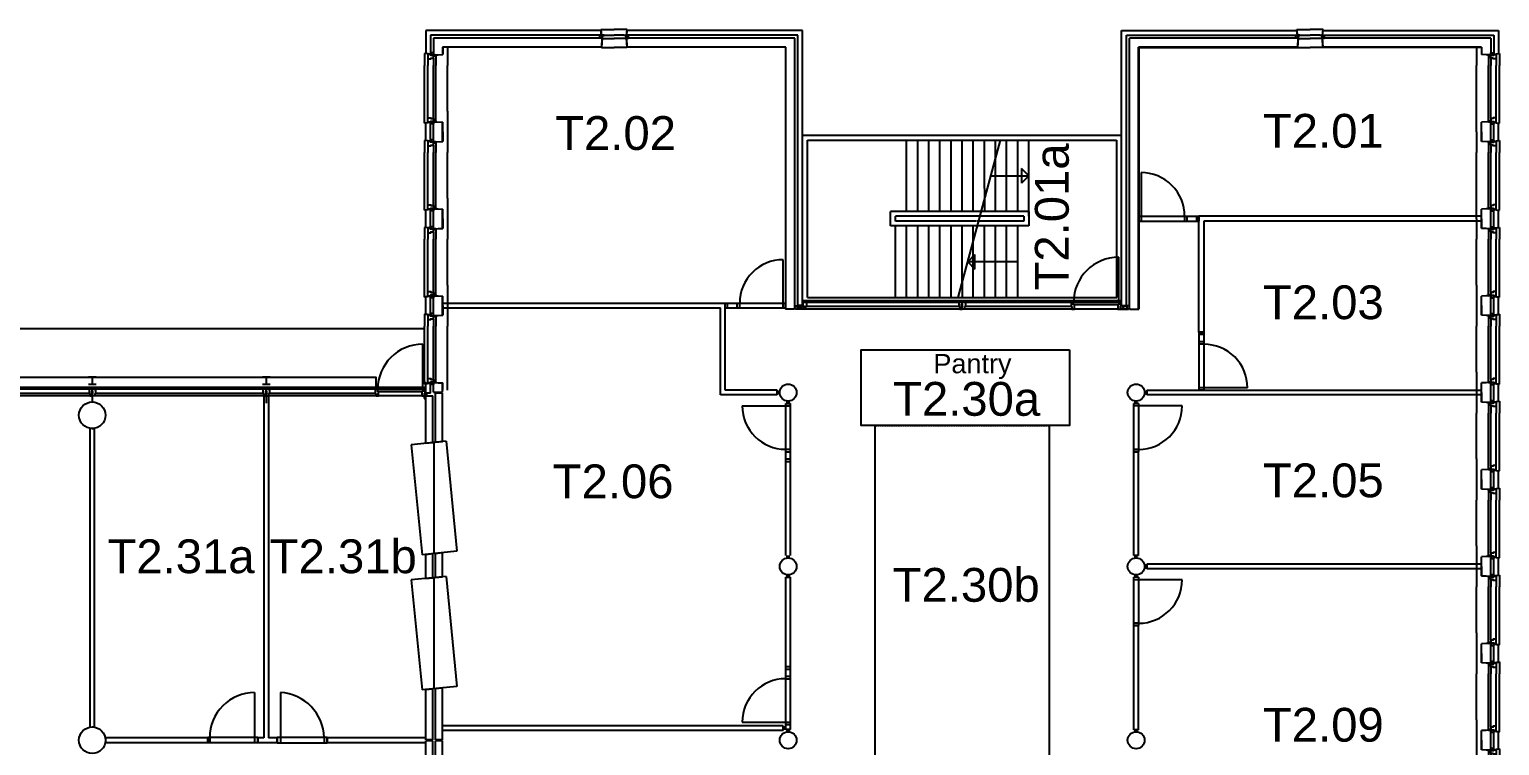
# Model space of a CAD drawing. Header units: millimetres. Extents: x 33769 to 140872, y 29552 to 80652.
# Drawn here: x 78958 to 109381, y 65791 to 80624 of the extents above; entities that cross this region are included whole.
import ezdxf
from ezdxf.enums import TextEntityAlignment as Align

# ---------------------------------------------------------------- set-up
doc = ezdxf.new("R2010")
doc.units = ezdxf.units.MM
doc.linetypes.add('HIDDEN2', pattern=[4.7625, 3.175, -1.5875])
doc.layers.get('0').update_dxf_attribs({"linetype": 'CONTINUOUS'})
for name, color, linetype in [('AL2100_BUITENWANDEN', 3, 'CONTINUOUS'), ('AL2200_BINNENWANDEN', 2, 'CONTINUOUS'), ('AL2400_TRAPPEN', 1, 'CONTINUOUS'), ('AL2800_KONSTRUKTIES', 1, 'CONTINUOUS'), ('AL3100_BUITENWANDOPENINGEN', 1, 'CONTINUOUS'), ('AL3200_BINNENWANDOPENINGEN', 1, 'CONTINUOUS'), ('AL3500_TOEBEHOREN-KOZIJNEN', 1, 'CONTINUOUS'), ('AL4600_RUIMTENUMMERS', 2, 'CONTINUOUS'), ('AL7200_INR-GEBRUIKSRUIMTEN', 8, 'CONTINUOUS'), ('AL7900_VASTE-INRICHTING', 1, 'CONTINUOUS'), ('AL8100_INRVERKEERSRUIMTE', 250, 'HIDDEN2')]:
    doc.layers.add(name, color=color, linetype=linetype)
doc.styles.add('Arial', font='arial.ttf')

# ---------------------------------------------------------------- blocks, each defined once
blk = doc.blocks.new('DRIE')
at = {"layer": 'AL2100_BUITENWANDEN'}
for p, q in [((0, 603), (0, 851)), ((127, 619), (0, 606)), ((127, 616), (0, 603)), ((122, 615), (27, 606)), ((122, 615), (122, 235)), ((182, 635), (375, 625)), ((182, 632), (372, 622)), ((182, 632), (182, 218)), ((372, 622), (372, 228)), ((375, 425), (375, 625)), ((22, 601), (22, 250)), ((375, 425), (375, 226)), ((0, 248), (0, 0)), ((127, 235), (0, 248)), ((127, 232), (0, 245)), ((122, 235), (27, 245)), ((182, 218), (372, 228)), ((182, 215), (375, 226))]:
    blk.add_line(p, q, dxfattribs=at)
blk.add_lwpolyline([(475, 0), (475, 425), (475, 851)], dxfattribs=at)
for centre, start, end in [((27, 601), 95.7106, 180), ((27, 250), 180, 264.2894)]:
    blk.add_arc(centre, 5, start, end, dxfattribs=at)
at = {"layer": 'AL3100_BUITENWANDOPENINGEN'}
for p, q in [((68, 715), (68, 851)), ((182, 698), (182, 851)), ((182, 645), (182, 650)), ((182, 650), (232, 650)), ((186, 645), (182, 645)), ((186, 635), (186, 645)), ((232, 633), (186, 635)), ((232, 650), (232, 851)), ((232, 650), (232, 633)), ((68, 135), (68, 0)), ((182, 205), (182, 200)), ((186, 205), (182, 205)), ((182, 200), (232, 200)), ((182, 152), (182, 0)), ((232, 218), (186, 216)), ((186, 216), (186, 205)), ((232, 200), (232, 218)), ((232, 200), (232, 0))]:
    blk.add_line(p, q, dxfattribs=at)
for points in [[(68, 625), (68, 715), (131, 715), (131, 698), (182, 698), (182, 640), (123, 640), (123, 625)], [(182, 635), (182, 590), (127, 590), (127, 635)], [(68, 225), (68, 135), (131, 135), (131, 152), (182, 152), (182, 210), (123, 210), (123, 225)], [(182, 215), (182, 260), (127, 260), (127, 215)]]:
    blk.add_lwpolyline(points, close=True, dxfattribs=at)
at = {"layer": 'AL3500_TOEBEHOREN-KOZIJNEN'}
for points in [[(127, 635), (123, 635), (123, 625), (127, 625)], [(182, 635), (182, 645), (186, 645), (186, 635)], [(127, 215), (123, 215), (123, 225), (127, 225)], [(182, 215), (182, 205), (186, 205), (186, 215)]]:
    blk.add_lwpolyline(points, close=True, dxfattribs=at)
blk = doc.blocks.new('AH28HA16')
for points in [[(-80, 76), (80, 76)], [(0, -76), (0, 76)], [(-80, -76), (80, -76)]]:
    blk.add_lwpolyline(points)

msp = doc.modelspace()

# ---------------------------------------------------------------- linework, layer by layer
at = {"layer": 'AL2100_BUITENWANDEN'}
for p, q in [((90799, 80497), (90786, 80624)), ((90786, 80624), (91059, 80624)), ((90802, 80497), (90789, 80624)), ((91331, 80624), (91059, 80624)), ((91315, 80497), (91328, 80624)), ((91318, 80497), (91331, 80624)), ((105199, 80497), (105186, 80624)), ((105186, 80624), (105459, 80624)), ((105202, 80497), (105189, 80624)), ((105731, 80624), (105459, 80624)), ((105715, 80497), (105728, 80624)), ((105718, 80497), (105731, 80624)), ((90784, 80602), (87159, 80602)), ((87159, 80602), (87159, 80126)), ((90799, 80502), (87259, 80502)), ((87259, 80502), (87259, 80112)), ((90806, 80442), (87319, 80442)), ((87319, 80442), (87319, 80095)), ((90799, 80502), (90789, 80597)), ((90806, 80442), (90796, 80252)), ((90809, 80441), (90798, 80249)), ((91309, 80441), (91319, 80249)), ((94799, 80442), (91312, 80442)), ((91312, 80442), (91322, 80252)), ((91319, 80502), (91328, 80597)), ((94859, 80502), (91319, 80502)), ((94959, 80602), (91333, 80602)), ((94799, 74842), (94799, 80442)), ((94859, 74902), (94859, 80502)), ((94959, 74907), (94959, 80602)), ((101559, 74907), (101559, 80602)), ((101559, 80602), (105184, 80602)), ((101659, 74902), (101659, 80502)), ((101659, 80502), (105199, 80502)), ((101719, 74842), (101719, 80442)), ((105206, 80442), (101719, 80442)), ((105199, 80502), (105189, 80597)), ((105206, 80442), (105196, 80252)), ((105209, 80441), (105198, 80249)), ((105709, 80441), (105719, 80249)), ((109199, 80442), (105712, 80442)), ((105712, 80442), (105722, 80252)), ((105719, 80502), (105728, 80597)), ((105719, 80502), (109259, 80502)), ((105733, 80602), (109359, 80602)), ((109199, 80442), (109199, 80095)), ((109259, 80502), (109259, 80112)), ((109359, 80602), (109359, 80126)), ((87264, 80111), (87137, 80124)), ((87137, 80124), (87137, 79876)), ((87263, 80108), (87137, 80121)), ((87259, 80112), (87163, 80121)), ((87319, 80095), (87509, 80105)), ((87319, 80092), (87512, 80102)), ((90796, 80252), (87509, 80252)), ((87509, 80252), (87509, 80105)), ((87512, 80249), (87512, 80102)), ((87612, 80249), (87612, 79876)), ((90798, 80249), (91059, 80249)), ((91319, 80249), (91059, 80249)), ((94609, 80252), (91322, 80252)), ((94606, 80249), (94606, 74829)), ((94609, 74832), (94609, 80252)), ((94609, 80102), (94609, 80252)), ((94609, 80102), (94609, 80252)), ((101909, 74832), (101909, 80252)), ((105196, 80252), (101909, 80252)), ((101912, 80249), (101912, 74829)), ((101912, 80249), (105198, 80249)), ((105198, 80249), (105459, 80249)), ((105719, 80249), (105459, 80249)), ((109006, 80249), (105719, 80249)), ((109009, 80252), (105722, 80252)), ((108906, 80249), (108906, 79876)), ((109006, 80249), (109006, 80102)), ((109198, 80092), (109006, 80102)), ((109009, 80252), (109009, 80105)), ((109199, 80095), (109009, 80105)), ((109254, 80111), (109381, 80124)), ((109254, 80108), (109381, 80121)), ((109259, 80112), (109354, 80121)), ((109381, 80124), (109381, 79876)), ((108906, 78502), (108906, 78927)), ((109381, 78679), (109381, 78927)), ((108906, 78502), (108906, 78076)), ((109198, 78712), (109006, 78701)), ((109006, 78502), (109006, 78701)), ((109006, 78502), (109006, 78302)), ((109199, 78709), (109009, 78699)), ((109009, 78305), (109009, 78699)), ((109199, 78295), (109199, 78709)), ((109254, 78695), (109381, 78682)), ((109254, 78692), (109381, 78679)), ((109259, 78312), (109259, 78692)), ((109259, 78692), (109354, 78682)), ((109359, 78326), (109359, 78677)), ((109198, 78292), (109006, 78302)), ((109199, 78295), (109009, 78305)), ((109254, 78311), (109381, 78324)), ((109254, 78308), (109381, 78321)), ((109259, 78312), (109354, 78321)), ((109381, 78324), (109381, 78076)), ((108906, 76702), (108906, 77127)), ((109381, 76879), (109381, 77127)), ((108906, 76702), (108906, 76276)), ((109198, 76912), (109006, 76901)), ((109006, 76702), (109006, 76901)), ((109006, 76702), (109006, 76502)), ((109199, 76909), (109009, 76899)), ((109009, 76505), (109009, 76899)), ((109199, 76495), (109199, 76909)), ((109254, 76895), (109381, 76882)), ((109254, 76892), (109381, 76879)), ((109259, 76892), (109354, 76882)), ((109259, 76512), (109259, 76892)), ((109359, 76526), (109359, 76877)), ((109198, 76492), (109006, 76502)), ((109199, 76495), (109009, 76505)), ((109254, 76511), (109381, 76524)), ((109254, 76508), (109381, 76521)), ((109259, 76512), (109354, 76521)), ((109381, 76524), (109381, 76276)), ((94799, 74842), (94789, 74832)), ((94803, 74842), (94790, 74829)), ((94954, 74902), (94859, 74902)), ((101564, 74902), (101659, 74902)), ((101714, 74842), (101727, 74829)), ((101719, 74842), (101729, 74832)), ((94609, 74829), (94606, 74829)), ((94789, 74832), (94609, 74832)), ((94790, 74829), (94709, 74829)), ((101727, 74829), (101912, 74829)), ((101729, 74832), (101909, 74832)), ((87263, 73295), (87137, 73282)), ((87264, 73292), (87137, 73279)), ((87159, 73092), (87159, 73277)), ((87259, 73092), (87159, 73092)), ((87159, 72052), (87159, 73032)), ((87159, 73032), (87309, 73032)), ((87259, 73292), (87163, 73282)), ((87259, 73092), (87259, 73292)), ((87309, 72067), (87309, 73032)), ((87319, 73312), (87512, 73301)), ((87319, 73309), (87509, 73299)), ((87319, 73112), (87319, 73309)), ((87319, 73112), (87509, 73112)), ((87359, 72072), (87359, 73092)), ((87509, 73092), (87359, 73092)), ((87509, 73112), (87509, 73299)), ((87509, 72087), (87509, 73092)), ((87512, 73152), (87512, 73301)), ((87159, 72052), (87309, 72067)), ((87359, 72072), (87509, 72087)), ((87159, 69752), (87309, 69767)), ((87159, 69252), (87159, 69752)), ((87309, 69267), (87309, 69767)), ((87359, 69772), (87509, 69787)), ((87359, 69272), (87359, 69772)), ((87509, 69287), (87509, 69787)), ((87159, 69252), (87309, 69267)), ((87359, 69272), (87509, 69287)), ((101841, 69277), (101841, 69327)), ((87159, 66952), (87309, 66967)), ((87159, 65912), (87159, 66952)), ((87309, 65912), (87309, 66967)), ((87359, 66972), (87509, 66987)), ((87359, 65912), (87359, 66972)), ((87509, 65912), (87509, 66987)), ((87309, 65912), (87159, 65912)), ((87159, 62002), (87159, 65892)), ((87309, 65892), (87159, 65892)), ((87309, 62002), (87309, 65892)), ((87509, 65912), (87359, 65912)), ((87359, 62002), (87359, 65892)), ((87509, 65892), (87359, 65892)), ((87509, 62002), (87509, 65892))]:
    msp.add_line(p, q, dxfattribs=at)
msp.add_lwpolyline([(109199, 76492), (109199, 76537), (109254, 76537), (109254, 76492)], close=True, dxfattribs=at)
for centre, radius in [((94659, 73102), 175), ((101859, 73102), 175), ((80259, 72632), 275), ((94659, 69502), 175), ((101859, 69502), 175), ((80259, 65902), 275), ((94659, 65902), 175), ((101859, 65902), 175)]:
    msp.add_circle(centre, radius, dxfattribs=at)
for centre, start, end in [((90784, 80597), 5.7106, 90), ((91333, 80597), 90, 174.2894), ((105184, 80597), 5.7106, 90), ((105733, 80597), 90, 174.2894), ((87164, 80126), 180, 264.2894), ((109354, 80126), 275.7106, 0), ((109354, 78677), 0, 84.2894), ((109354, 78326), 275.7106, 0), ((109354, 76877), 0, 84.2894), ((109354, 76526), 275.7106, 0), ((94954, 74907), 270, 0), ((101564, 74907), 180, 270), ((87164, 73277), 95.7106, 180)]:
    msp.add_arc(centre, 5, start, end, dxfattribs=at)
at = {"layer": 'AL2200_BINNENWANDEN'}
for p, q in [((108957, 76752), (103158, 76752)), ((109009, 76752), (105633, 76752)), ((103158, 74352), (103158, 76652)), ((109009, 76652), (103258, 76652)), ((103258, 76652), (103258, 74352)), ((87506, 74954), (93356, 74954)), ((87506, 74854), (93256, 74854)), ((87506, 74854), (93256, 74854)), ((93256, 73052), (93256, 74854)), ((93356, 73152), (93356, 74854)), ((83809, 73032), (83909, 73032)), ((83809, 73032), (83809, 65949)), ((83909, 73032), (83909, 65949)), ((94434, 73052), (93256, 73052)), ((94434, 73152), (93356, 73152)), ((94434, 73052), (94434, 73152)), ((94484, 73120), (94434, 73120)), ((94484, 73084), (94434, 73084)), ((102032, 73120), (102026, 73120)), ((102032, 73084), (102026, 73084)), ((102032, 73120), (102083, 73120)), ((102032, 73084), (102083, 73084)), ((102083, 73152), (109006, 73152)), ((102083, 73152), (102083, 73052)), ((102083, 73084), (102083, 73120)), ((109009, 73052), (102083, 73052)), ((94609, 72877), (94709, 72877)), ((94641, 72877), (94641, 72927)), ((94677, 72877), (94677, 72927)), ((101841, 72877), (101841, 72927)), ((101877, 72877), (101877, 72927)), ((80308, 72357), (80208, 72357)), ((80208, 72357), (80208, 66176)), ((80258, 72357), (80308, 72357)), ((80308, 66177), (80308, 72357)), ((101809, 69727), (101809, 71875)), ((101909, 69727), (101909, 71875)), ((94609, 69727), (94609, 71677)), ((94709, 69727), (94709, 71677)), ((94641, 69676), (94641, 69727)), ((94677, 69676), (94677, 69727)), ((101909, 69727), (101809, 69727)), ((101841, 69676), (101841, 69727)), ((101877, 69676), (101877, 69727)), ((102033, 69520), (102026, 69520)), ((102033, 69484), (102027, 69484)), ((102033, 69520), (102084, 69520)), ((102033, 69484), (102084, 69484)), ((109009, 69552), (102084, 69552)), ((102084, 69552), (102084, 69460)), ((102084, 69452), (102084, 69552)), ((102084, 69552), (102084, 69452)), ((102084, 69484), (102084, 69520)), ((109009, 69452), (102084, 69452)), ((94609, 66127), (94609, 69277)), ((94609, 69277), (94709, 69277)), ((94641, 69277), (94641, 69327)), ((94677, 69277), (94677, 69327)), ((94709, 66127), (94709, 69277)), ((101877, 69277), (101877, 69327)), ((101809, 66121), (101809, 68275)), ((101909, 66121), (101909, 68275)), ((80208, 66176), (80258, 66177)), ((80258, 66177), (80308, 66177)), ((94559, 66202), (87509, 66202)), ((94559, 66102), (87509, 66102)), ((94559, 66102), (94559, 66202)), ((94609, 66170), (94559, 66170)), ((94609, 66134), (94559, 66134)), ((94709, 66127), (94609, 66127)), ((94641, 66076), (94641, 66127)), ((94677, 66076), (94677, 66127)), ((101909, 66121), (101809, 66121)), ((101839, 66070), (101839, 66121)), ((101875, 66070), (101875, 66121)), ((80534, 65949), (80534, 65849)), ((82649, 65949), (80534, 65949)), ((82649, 65849), (80534, 65849)), ((83809, 65949), (83683, 65949)), ((84088, 65849), (83683, 65849)), ((84088, 65949), (83909, 65949)), ((87159, 65949), (85122, 65949)), ((87159, 65849), (85122, 65849))]:
    msp.add_line(p, q, dxfattribs=at)
at = {"layer": 'AL2200_BINNENWANDEN', "ltscale": 10}
for p, q in [((103158, 76652), (103158, 76752)), ((93356, 74854), (93356, 74954)), ((103158, 74352), (103258, 74352)), ((101809, 71875), (101909, 71875)), ((94609, 71677), (94709, 71677)), ((101809, 68275), (101909, 68275)), ((82649, 65849), (82649, 65949)), ((83683, 65849), (83683, 65949)), ((84088, 65849), (84088, 65949)), ((85122, 65849), (85122, 65949))]:
    msp.add_line(p, q, dxfattribs=at)
at = {"layer": 'AL2400_TRAPPEN'}
for p, q in [((94959, 74971), (94959, 78432)), ((94959, 78432), (101556, 78432)), ((95059, 75071), (95059, 78332)), ((95059, 78332), (101456, 78332)), ((97109, 76852), (97109, 78332)), ((97339, 76852), (97339, 78332)), ((97569, 76852), (97569, 78332)), ((97799, 76852), (97799, 78332)), ((98029, 76852), (98029, 78332)), ((98175, 75071), (99052, 78332)), ((98259, 76852), (98259, 78332)), ((98489, 76852), (98489, 78332)), ((98719, 77325), (98719, 78332)), ((98949, 77959), (98949, 78332)), ((99179, 76852), (99179, 78332)), ((99409, 76852), (99409, 78332)), ((99639, 76752), (99639, 78332)), ((101459, 75071), (101459, 78332)), ((101559, 74971), (101559, 78432)), ((98949, 76852), (98949, 77959)), ((98853, 77592), (99639, 77592)), ((99489, 77742), (99489, 77442)), ((99639, 77592), (99489, 77742)), ((99639, 77592), (99489, 77442)), ((98719, 77325), (98719, 76852)), ((98595, 76852), (96779, 76852)), ((96779, 76552), (96779, 76852)), ((98595, 76752), (96879, 76752)), ((96879, 76652), (96879, 76752)), ((99639, 76852), (98608, 76852)), ((99539, 76752), (98608, 76752)), ((99539, 76752), (99539, 76652)), ((99639, 76852), (99639, 76552)), ((98555, 76552), (96779, 76552)), ((98555, 76652), (96879, 76652)), ((96879, 75071), (96879, 76552)), ((97109, 75071), (97109, 76552)), ((97339, 75071), (97339, 76552)), ((97569, 75071), (97569, 76552)), ((97799, 75071), (97799, 76552)), ((98029, 75071), (98029, 76552)), ((98259, 75384), (98259, 76552)), ((98489, 76404), (98489, 76552)), ((98489, 75071), (98489, 76404)), ((99539, 76652), (98568, 76652)), ((99639, 76552), (98568, 76552)), ((98719, 75071), (98719, 76552)), ((98949, 75071), (98949, 76552)), ((99179, 75071), (99179, 76552)), ((99409, 75071), (99409, 76552)), ((98374, 75811), (98524, 75961)), ((99409, 75811), (98374, 75811)), ((98374, 75811), (98524, 75661)), ((98524, 75661), (98524, 75961)), ((98259, 75384), (98259, 75071)), ((94959, 74971), (101559, 74971)), ((95059, 75071), (101459, 75071))]:
    msp.add_line(p, q, dxfattribs=at)
at = {"layer": 'AL2800_KONSTRUKTIES'}
for p, q in [((80259, 73046), (80259, 72896)), ((83859, 73032), (83859, 72882))]:
    msp.add_line(p, q, dxfattribs=at)
msp.add_lwpolyline([(86125, 73171), (87159, 73171), (87159, 73302), (87134, 73302), (87134, 74423), (67159, 74423), (67159, 80602), (66159, 80602), (66159, 73171), (67193, 73171), (67193, 73423), (86125, 73423)], close=True, dxfattribs=at)
at = {"layer": 'AL3100_BUITENWANDOPENINGEN'}
for p, q in [((90812, 80432), (91059, 80432)), ((90849, 80502), (91059, 80502)), ((91269, 80502), (91059, 80502)), ((91306, 80432), (91059, 80432)), ((105212, 80432), (105459, 80432)), ((105249, 80502), (105459, 80502)), ((105669, 80502), (105459, 80502)), ((105706, 80432), (105459, 80432)), ((87205, 80012), (87205, 79876)), ((87323, 80082), (87319, 80082)), ((87319, 80082), (87319, 80077)), ((87319, 80077), (87369, 80077)), ((87319, 80029), (87319, 79876)), ((87369, 80094), (87323, 80092)), ((87323, 80092), (87323, 80082)), ((87369, 80077), (87369, 80094)), ((87369, 80077), (87369, 79876)), ((109149, 80094), (109195, 80092)), ((109149, 80077), (109149, 80094)), ((109199, 80077), (109149, 80077)), ((109149, 80077), (109149, 79876)), ((109195, 80092), (109195, 80082)), ((109195, 80082), (109199, 80082)), ((109199, 80082), (109199, 80077)), ((109199, 80029), (109199, 79876)), ((109313, 80012), (109313, 79876)), ((87137, 78927), (87137, 79876)), ((87205, 78927), (87205, 79876)), ((87319, 78927), (87319, 79876)), ((87369, 78927), (87369, 79876)), ((87612, 78927), (87612, 79876)), ((108906, 78927), (108906, 79876)), ((109149, 78927), (109149, 79876)), ((109199, 78927), (109199, 79876)), ((109313, 78927), (109313, 79876)), ((109381, 78927), (109381, 79876)), ((109149, 78727), (109149, 78927)), ((109199, 78775), (109199, 78927)), ((109313, 78792), (109313, 78927)), ((109149, 78727), (109149, 78709)), ((109199, 78727), (109149, 78727)), ((109149, 78709), (109195, 78711)), ((109195, 78722), (109199, 78722)), ((109195, 78711), (109195, 78722)), ((109199, 78722), (109199, 78727)), ((109149, 78277), (109149, 78294)), ((109149, 78294), (109195, 78292)), ((109149, 78277), (109149, 78076)), ((109199, 78277), (109149, 78277)), ((109195, 78292), (109195, 78282)), ((109195, 78282), (109199, 78282)), ((109199, 78282), (109199, 78277)), ((109199, 78229), (109199, 78076)), ((109313, 78212), (109313, 78076)), ((87137, 77127), (87137, 78076)), ((87205, 77127), (87205, 78076)), ((87319, 77127), (87319, 78076)), ((87369, 77127), (87369, 78076)), ((87612, 77127), (87612, 78076)), ((108906, 77127), (108906, 78076)), ((109149, 77127), (109149, 78076)), ((109199, 77127), (109199, 78076)), ((109313, 77127), (109313, 78076)), ((109381, 77127), (109381, 78076)), ((109149, 76927), (109149, 77127)), ((109199, 76975), (109199, 77127)), ((109313, 76992), (109313, 77127)), ((109149, 76927), (109149, 76909)), ((109199, 76927), (109149, 76927)), ((109149, 76909), (109195, 76911)), ((109195, 76922), (109199, 76922)), ((109195, 76911), (109195, 76922)), ((109199, 76922), (109199, 76927)), ((109149, 76477), (109149, 76494)), ((109149, 76494), (109195, 76492)), ((109149, 76477), (109149, 76276)), ((109199, 76477), (109149, 76477)), ((109195, 76492), (109195, 76482)), ((109195, 76482), (109199, 76482)), ((109199, 76482), (109199, 76477)), ((109199, 76429), (109199, 76276)), ((109313, 76412), (109313, 76276)), ((87137, 75327), (87137, 76276)), ((87205, 75327), (87205, 76276)), ((87319, 75327), (87319, 76276)), ((87369, 75327), (87369, 76276)), ((87612, 75327), (87612, 76276)), ((108906, 75327), (108906, 76276)), ((109149, 75327), (109149, 76276)), ((109199, 75327), (109199, 76276)), ((109313, 75327), (109313, 76276)), ((109381, 75327), (109381, 76276)), ((101499, 74971), (101499, 75905)), ((94974, 74842), (94813, 74842)), ((94813, 74842), (94813, 74832)), ((94969, 75012), (101549, 75012)), ((94969, 74971), (94969, 75012)), ((94974, 74832), (94974, 74842)), ((98192, 74971), (95036, 74971)), ((98192, 74883), (95036, 74883)), ((98192, 74971), (98192, 74883)), ((98259, 74971), (98192, 74971)), ((98192, 74883), (98209, 74883)), ((98209, 74883), (98209, 74832)), ((98249, 74872), (98249, 74931)), ((98259, 74931), (98249, 74931)), ((98249, 74872), (98259, 74872)), ((98259, 74971), (98326, 74971)), ((98259, 74931), (98259, 74971)), ((98259, 74931), (98269, 74931)), ((98269, 74872), (98259, 74872)), ((98259, 74832), (98259, 74872)), ((98269, 74872), (98269, 74931)), ((98326, 74883), (98309, 74883)), ((98309, 74883), (98309, 74832)), ((101499, 74971), (98326, 74971)), ((98326, 74971), (98326, 74883)), ((100515, 74883), (98326, 74883)), ((100515, 74971), (100515, 74883)), ((100565, 74971), (100515, 74971)), ((100515, 74883), (100532, 74883)), ((100532, 74883), (100532, 74832)), ((100565, 74920), (100565, 74971)), ((100582, 74920), (100565, 74920)), ((101482, 74920), (100582, 74920)), ((100582, 74832), (100582, 74920)), ((101499, 74920), (101482, 74920)), ((101482, 74920), (101482, 74832)), ((101499, 74971), (101499, 74920)), ((101549, 74971), (101499, 74971)), ((101534, 74832), (101534, 74901)), ((101534, 74901), (101549, 74901)), ((101544, 74842), (101704, 74842)), ((101544, 74832), (101544, 74842)), ((101549, 74971), (101549, 75012)), ((101549, 74901), (101549, 74971)), ((101704, 74842), (101704, 74832)), ((94974, 74832), (94813, 74832)), ((98209, 74832), (95019, 74832)), ((98209, 74832), (98259, 74832)), ((98309, 74832), (98259, 74832)), ((101499, 74832), (98309, 74832)), ((100532, 74832), (100582, 74832)), ((101482, 74832), (101534, 74832)), ((101544, 74832), (101704, 74832)), ((87137, 73279), (87137, 74476)), ((87205, 73392), (87205, 74476)), ((87319, 73375), (87319, 74476)), ((87369, 73327), (87369, 74476)), ((87612, 73152), (87612, 74476)), ((108906, 73527), (108906, 74476)), ((109149, 73527), (109149, 74476)), ((109199, 73527), (109199, 74476)), ((109313, 73527), (109313, 74476)), ((109381, 73527), (109381, 74476)), ((87099, 73171), (87099, 74105)), ((87319, 73322), (87319, 73327)), ((87319, 73327), (87369, 73327)), ((87323, 73322), (87319, 73322)), ((87323, 73311), (87323, 73322)), ((87369, 73327), (87369, 73309)), ((66169, 73212), (87149, 73212)), ((80209, 73032), (76709, 73032)), ((80192, 73171), (76726, 73171)), ((80192, 73083), (76726, 73083)), ((80192, 73171), (80192, 73083)), ((80259, 73171), (80192, 73171)), ((80192, 73083), (80209, 73083)), ((80209, 73083), (80209, 73032)), ((80209, 73032), (80259, 73032)), ((80249, 73072), (80249, 73131)), ((80259, 73131), (80249, 73131)), ((80249, 73072), (80259, 73072)), ((80259, 73131), (80259, 73171)), ((80259, 73171), (80326, 73171)), ((80259, 73131), (80269, 73131)), ((80259, 73032), (80259, 73072)), ((80269, 73072), (80259, 73072)), ((80309, 73032), (80259, 73032)), ((80269, 73072), (80269, 73131)), ((80326, 73083), (80309, 73083)), ((80309, 73083), (80309, 73032)), ((83809, 73032), (80309, 73032)), ((83792, 73171), (80326, 73171)), ((80326, 73171), (80326, 73083)), ((83792, 73083), (80326, 73083)), ((83859, 73171), (83792, 73171)), ((83792, 73171), (83792, 73083)), ((83792, 73083), (83809, 73083)), ((83809, 73083), (83809, 73032)), ((83809, 73032), (83859, 73032)), ((83859, 73131), (83849, 73131)), ((83849, 73072), (83849, 73131)), ((83849, 73072), (83859, 73072)), ((83859, 73171), (83926, 73171)), ((83859, 73131), (83859, 73171)), ((83859, 73131), (83869, 73131)), ((83869, 73072), (83859, 73072)), ((83859, 73032), (83859, 73072)), ((83909, 73032), (83859, 73032)), ((83869, 73072), (83869, 73131)), ((83909, 73083), (83909, 73032)), ((83926, 73083), (83909, 73083)), ((87082, 73032), (83909, 73032)), ((87099, 73171), (83926, 73171)), ((83926, 73171), (83926, 73083)), ((86115, 73083), (83926, 73083)), ((86115, 73171), (86115, 73083)), ((86165, 73171), (86115, 73171)), ((86115, 73083), (86132, 73083)), ((86132, 73083), (86132, 73032)), ((86132, 73032), (86182, 73032)), ((86165, 73120), (86165, 73171)), ((86182, 73120), (86165, 73120)), ((87082, 73120), (86182, 73120)), ((86182, 73032), (86182, 73120)), ((87082, 73120), (87082, 73032)), ((87099, 73120), (87082, 73120)), ((87082, 73032), (87134, 73032)), ((87149, 73171), (87099, 73171)), ((87099, 73171), (87099, 73120)), ((87146, 73032), (87124, 73032)), ((87124, 73032), (87124, 72982)), ((87134, 73091), (87149, 73091)), ((87134, 73032), (87134, 73091)), ((87146, 73028), (87146, 73032)), ((87159, 73028), (87146, 73028)), ((87149, 73171), (87149, 73212)), ((87149, 73091), (87149, 73171)), ((87159, 72982), (87159, 73028)), ((87369, 73309), (87323, 73311)), ((87124, 72982), (87159, 72982)), ((108906, 71727), (108906, 72676)), ((109149, 71727), (109149, 72676)), ((109199, 71727), (109199, 72676)), ((109313, 71727), (109313, 72676)), ((109381, 71727), (109381, 72676)), ((108906, 69927), (108906, 70876)), ((109149, 69927), (109149, 70876)), ((109199, 69927), (109199, 70876)), ((109313, 69927), (109313, 70876)), ((109381, 69927), (109381, 70876)), ((108906, 68127), (108906, 69076)), ((109149, 68127), (109149, 69076)), ((109199, 68127), (109199, 69076)), ((109313, 68127), (109313, 69076)), ((109381, 68127), (109381, 69076)), ((108906, 66327), (108906, 67276)), ((109149, 66327), (109149, 67276)), ((109199, 66327), (109199, 67276)), ((109313, 66327), (109313, 67276)), ((109381, 66327), (109381, 67276))]:
    msp.add_line(p, q, dxfattribs=at)
for points in [[(90809, 80442), (90764, 80442), (90764, 80497), (90809, 80497)], [(90849, 80502), (90809, 80502), (90809, 80432), (90812, 80432), (90812, 80499), (90849, 80499)], [(91269, 80502), (91309, 80502), (91309, 80432), (91306, 80432), (91306, 80499), (91269, 80499)], [(91309, 80442), (91354, 80442), (91354, 80497), (91309, 80497)], [(105209, 80442), (105164, 80442), (105164, 80497), (105209, 80497)], [(105249, 80502), (105209, 80502), (105209, 80432), (105212, 80432), (105212, 80499), (105249, 80499)], [(105669, 80502), (105709, 80502), (105709, 80432), (105706, 80432), (105706, 80499), (105669, 80499)], [(105709, 80442), (105754, 80442), (105754, 80497), (105709, 80497)], [(87205, 80102), (87205, 80012), (87268, 80012), (87268, 80029), (87319, 80029), (87319, 80087), (87260, 80087), (87260, 80102)], [(87319, 80092), (87319, 80137), (87264, 80137), (87264, 80092)], [(109199, 80092), (109199, 80137), (109254, 80137), (109254, 80092)], [(109313, 80102), (109313, 80012), (109250, 80012), (109250, 80029), (109199, 80029), (109199, 80087), (109258, 80087), (109258, 80102)], [(109199, 78712), (109199, 78722), (109195, 78722), (109195, 78712)], [(109313, 78702), (109313, 78792), (109250, 78792), (109250, 78775), (109199, 78775), (109199, 78717), (109258, 78717), (109258, 78702)], [(109199, 78712), (109199, 78667), (109254, 78667), (109254, 78712)], [(109254, 78712), (109258, 78712), (109258, 78702), (109254, 78702)], [(109199, 78292), (109199, 78282), (109195, 78282), (109195, 78292)], [(109199, 78292), (109199, 78337), (109254, 78337), (109254, 78292)], [(109313, 78302), (109313, 78212), (109250, 78212), (109250, 78229), (109199, 78229), (109199, 78287), (109258, 78287), (109258, 78302)], [(109254, 78292), (109258, 78292), (109258, 78302), (109254, 78302)], [(109313, 76902), (109313, 76992), (109250, 76992), (109250, 76975), (109199, 76975), (109199, 76917), (109258, 76917), (109258, 76902)], [(109199, 76912), (109199, 76922), (109195, 76922), (109195, 76912)], [(109199, 76912), (109199, 76867), (109254, 76867), (109254, 76912)], [(109254, 76912), (109258, 76912), (109258, 76902), (109254, 76902)], [(109199, 76492), (109199, 76482), (109195, 76482), (109195, 76492)], [(109313, 76502), (109313, 76412), (109250, 76412), (109250, 76429), (109199, 76429), (109199, 76487), (109258, 76487), (109258, 76502)], [(109254, 76492), (109258, 76492), (109258, 76502), (109254, 76502)], [(94799, 74842), (94799, 74897), (94849, 74897), (94849, 74842)], [(94926, 74848), (94929, 74848), (94929, 74898), (94879, 74898), (94879, 74895), (94926, 74895)], [(94929, 74842), (94929, 74897), (94979, 74897), (94979, 74842)], [(94969, 74971), (95036, 74971), (95036, 74883), (95019, 74883), (95019, 74832), (94984, 74832), (94984, 74901), (94969, 74901)], [(101589, 74842), (101589, 74897), (101539, 74897), (101539, 74842)], [(101592, 74848), (101589, 74848), (101589, 74898), (101639, 74898), (101639, 74895), (101592, 74895)], [(101719, 74842), (101719, 74897), (101669, 74897), (101669, 74842)], [(87205, 73302), (87205, 73392), (87268, 73392), (87268, 73375), (87319, 73375), (87319, 73317), (87260, 73317), (87260, 73302)], [(87139, 73032), (87184, 73032), (87184, 73087), (87139, 73087)], [(87319, 73312), (87319, 73267), (87264, 73267), (87264, 73312)]]:
    msp.add_lwpolyline(points, close=True, dxfattribs=at)
for centre in [(101499, 74971), (87099, 73171)]:
    msp.add_arc(centre, 934, 90, 180, dxfattribs=at)
at = {"layer": 'AL3200_BINNENWANDOPENINGEN'}
for p, q in [((101962, 77657), (101962, 76652)), ((101912, 76752), (101912, 76652)), ((102862, 76752), (102862, 76652)), ((102912, 76752), (102912, 76652)), ((103108, 76752), (103108, 76652)), ((103158, 76752), (103158, 76652)), ((94556, 74854), (94556, 75854)), ((93356, 74854), (93356, 74954)), ((93406, 74854), (93406, 74954)), ((93606, 74854), (93606, 74954)), ((93656, 74854), (93656, 74954)), ((94606, 74854), (94606, 74954)), ((103258, 74352), (103158, 74352)), ((103258, 74302), (103158, 74302)), ((103258, 74152), (103158, 74152)), ((103258, 74102), (103158, 74102)), ((104164, 73202), (103158, 73202)), ((103258, 73152), (103158, 73152)), ((93709, 72827), (94709, 72827)), ((94609, 72877), (94709, 72877)), ((101909, 72877), (101809, 72877)), ((102811, 72825), (101809, 72825)), ((87334, 69769), (87334, 72068)), ((94609, 71927), (94709, 71927)), ((94609, 71877), (94709, 71877)), ((101909, 71875), (101809, 71875)), ((101910, 71925), (101810, 71925)), ((94609, 71727), (94709, 71727)), ((94609, 71677), (94709, 71677)), ((87334, 66969), (87334, 69268)), ((101909, 69277), (101809, 69277)), ((102814, 69225), (101809, 69225)), ((101909, 68275), (101809, 68275)), ((101910, 68325), (101810, 68325)), ((94609, 67427), (94709, 67427)), ((94609, 67377), (94709, 67377)), ((94609, 67227), (94709, 67227)), ((94609, 67177), (94709, 67177)), ((83616, 66888), (83616, 65846)), ((84155, 66891), (84155, 65877)), ((84155, 66859), (84155, 65845)), ((93709, 66277), (94709, 66277)), ((94609, 66227), (94709, 66227)), ((82649, 65960), (82649, 65846)), ((82649, 65960), (82649, 65846)), ((82649, 65960), (82649, 65846)), ((83683, 65960), (82649, 65960)), ((83683, 65960), (82649, 65960)), ((82649, 65960), (82649, 65846)), ((82649, 65960), (82649, 65846)), ((82649, 65960), (82649, 65846)), ((83683, 65846), (82649, 65846)), ((83683, 65846), (82649, 65846)), ((82690, 65970), (82690, 65845)), ((83616, 65960), (83616, 65846)), ((83683, 65960), (83683, 65846)), ((83683, 65846), (83683, 65960)), ((84088, 65959), (84088, 65845)), ((84088, 65959), (84088, 65845)), ((84088, 65959), (84088, 65845)), ((85122, 65959), (84088, 65959)), ((85122, 65959), (84088, 65959)), ((84088, 65959), (84088, 65845)), ((84088, 65959), (84088, 65845)), ((84088, 65959), (84088, 65845)), ((85122, 65845), (84088, 65845)), ((85122, 65845), (84088, 65845)), ((85055, 65959), (85055, 65845)), ((85122, 65959), (85122, 65845)), ((85122, 65845), (85122, 65959))]:
    msp.add_line(p, q, dxfattribs=at)
at = {"layer": 'AL3200_BINNENWANDOPENINGEN', "ltscale": 10}
for p, q in [((101912, 76752), (103158, 76752)), ((101912, 76652), (103158, 76652)), ((93356, 74954), (94606, 74954)), ((93356, 74854), (94606, 74854)), ((103158, 74352), (103158, 73152)), ((103258, 74352), (103258, 73152)), ((94609, 71677), (94609, 72877)), ((94709, 71677), (94709, 72877)), ((101809, 71875), (101809, 72877)), ((101909, 72877), (101909, 71875)), ((101809, 68275), (101809, 69277)), ((101909, 69277), (101909, 68275))]:
    msp.add_line(p, q, dxfattribs=at)
at = {"layer": 'AL3200_BINNENWANDOPENINGEN'}
for centre, radius, start, end in [((101962, 76757), 900, 359.6607, 89.9993), ((94556, 74954), 900, 90, 180), ((103264, 73202), 900, 0.0007, 90.3393), ((94609, 72827), 900, 180, 270), ((101911, 72825), 900, 270, 0), ((101911, 69225), 900, 270, 0), ((94609, 66277), 900, 90, 180), ((83614, 65963), 925, 89.9355, 180.1828), ((84098, 65935), 958, 1.4184, 86.5739)]:
    msp.add_arc(centre, radius, start, end, dxfattribs=at)
at = {"layer": 'AL7200_INR-GEBRUIKSRUIMTEN'}
for p, q in [((87580, 72093), (86858, 72022)), ((86858, 72022), (87083, 69744)), ((87580, 72093), (87805, 69815)), ((87805, 69815), (87083, 69744)), ((87580, 69293), (86858, 69222)), ((86858, 69222), (87083, 66944)), ((87580, 69293), (87805, 67015)), ((87805, 67015), (87083, 66944))]:
    msp.add_line(p, q, dxfattribs=at)
at = {"layer": 'AL7900_VASTE-INRICHTING'}
msp.add_lwpolyline([(100478, 73990), (100478, 72418), (96169, 72418), (96169, 73990)], close=True, dxfattribs=at)
at = {"layer": 'AL8100_INRVERKEERSRUIMTE', "ltscale": 10}
msp.add_line((96459, 72418), (100059, 72418), dxfattribs=at)
msp.add_lwpolyline([(96169, 73990), (100478, 73990), (100478, 72418), (96169, 72418)], close=True, dxfattribs=at)
at = {"layer": 'AL8100_INRVERKEERSRUIMTE'}
msp.add_lwpolyline([(100059, 72418), (100059, 64002), (96459, 64002), (96459, 72418)], dxfattribs=at)

# ---------------------------------------------------------------- block references
at = {"layer": 'AL2800_KONSTRUKTIES', "rotation": 180}
for p in [(80259, 73347), (83859, 73347)]:
    msp.add_blockref('AH28HA16', p, dxfattribs=at)
at = {"layer": 'AL3100_BUITENWANDOPENINGEN', "xscale": -1, "rotation": 180}
for p in [(87137, 78927), (87137, 77127), (87137, 75327)]:
    msp.add_blockref('DRIE', p, dxfattribs=at)
at = {"layer": 'AL3100_BUITENWANDOPENINGEN', "rotation": 180}
for p in [(109381, 75327), (109381, 73527), (109381, 71727), (109381, 69927), (109381, 68127), (109381, 66327)]:
    msp.add_blockref('DRIE', p, dxfattribs=at)

# ---------------------------------------------------------------- texts
at = {"layer": 'AL4600_RUIMTENUMMERS', "style": 'Arial'}
for s, height, p in [('T2.02', 700, (89838, 77917)), ('T2.01', 700, (104483, 77963)), ('T2.03', 700, (104483, 74412)), ('Pantry', 400, (97665, 73382)), ('T2.30a', 700, (96830, 72412)), ('T2.06', 700, (89787, 70704)), ('T2.05', 700, (104483, 70724)), ('T2.31a', 700, (80574, 69152)), ('T2.31b', 700, (83931, 69152)), ('T2.30b', 700, (96821, 68560)), ('T2.09', 700, (104483, 65663))]:
    msp.add_text(s, height=height, dxfattribs=at).set_placement(p, align=Align.BOTTOM_LEFT)
msp.add_text('T2.01a', height=700, rotation=90, dxfattribs=at).set_placement((100675, 75217), align=Align.BOTTOM_LEFT)

doc.saveas('drawing.dxf')
